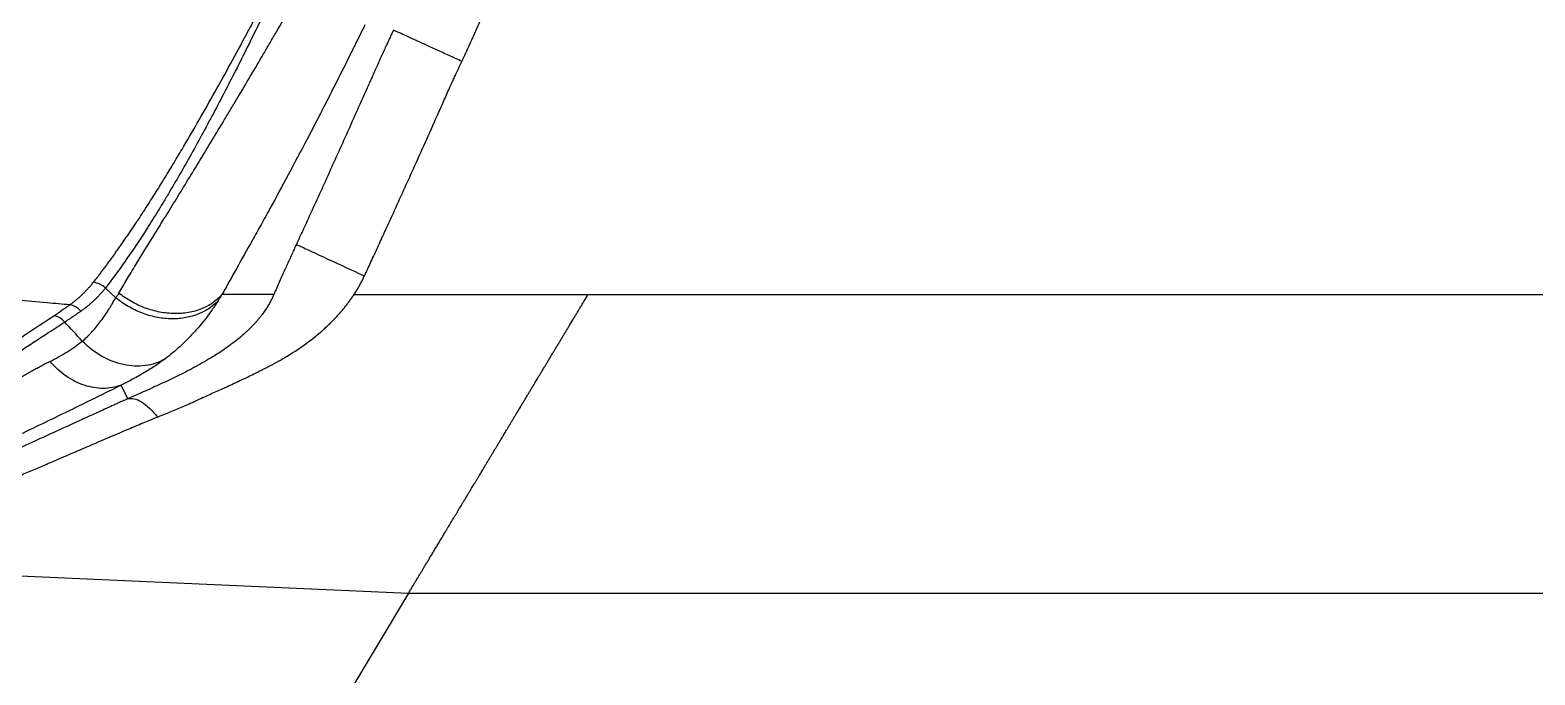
# Model space of a CAD drawing. Header units: inches. Extents: x 2 to 86, y -22 to 129.
# Drawn here: x 30.45 to 50.41, y 10.16 to 18.71 of the extents above; entities that cross this region are included whole.
import ezdxf

# ---------------------------------------------------------------- set-up
doc = ezdxf.new("R2010")
doc.units = ezdxf.units.IN
doc.header["$MEASUREMENT"] = 0
doc.layers.add('BDIM_CYAN', color=4, linetype='Continuous')

# ---------------------------------------------------------------- blocks, each defined once
blk = doc.blocks.new('2026 RHYTHM')
at = {"layer": 'BDIM_CYAN', "color": 3}
for p, q in [((29.078, 14.307), (29.217, 14.178)), ((31.311, 14.22), (30.624, 14.22)), ((32.375, 14.22), (35.478, 14.22)), ((35.478, 14.22), (52.715, 14.22)), ((29.376, 12.838), (29.286, 13.019)), ((25.039, 10.618), (33.098, 10.259)), ((33.098, 10.259), (54.934, 10.259))]:
    blk.add_line(p, q, dxfattribs=at)
at = {"layer": 'BDIM_CYAN', "color": 3, "flags": 128}
blk.add_lwpolyline([(33.098, 10.259), (32.695, 9.588), (32.291, 8.916)], dxfattribs=at)
at = {"layer": 'BDIM_CYAN', "color": 3}
blk.add_arc((28.341, 13.681), 0.264, 41.627, 78.3338, dxfattribs=at)
for points, knots in [([(33.806, 17.313), (33.823, 17.351), (33.858, 17.427), (33.91, 17.543), (33.963, 17.66), (34.017, 17.78), (34.071, 17.901), (34.125, 18.024), (34.217, 18.233), (34.357, 18.554), (34.518, 18.928), (34.665, 19.27), (34.785, 19.55), (34.895, 19.807), (34.995, 20.039), (35.086, 20.248), (35.178, 20.459), (35.24, 20.6), (35.271, 20.67)], [0, 0, 0, 0, 0.034017, 0.068598, 0.103744, 0.139455, 0.175731, 0.212572, 0.249978, 0.362155, 0.499981, 0.583317, 0.666654, 0.74999, 0.811766, 0.874026, 0.936771, 1, 1, 1, 1]), ([(28.919, 14.383), (28.924, 14.389), (28.935, 14.403), (28.951, 14.423), (28.967, 14.444), (28.983, 14.465), (28.999, 14.486), (29.016, 14.507), (29.032, 14.529), (29.049, 14.551), (29.065, 14.573), (29.082, 14.595), (29.099, 14.618), (29.116, 14.641), (29.133, 14.664), (29.15, 14.687), (29.167, 14.71), (29.184, 14.734), (29.201, 14.758), (29.218, 14.782), (29.236, 14.807), (29.253, 14.831), (29.271, 14.856), (29.288, 14.882), (29.306, 14.907), (29.324, 14.933), (29.342, 14.959), (29.36, 14.985), (29.378, 15.011), (29.396, 15.038), (29.414, 15.065), (29.432, 15.092), (29.451, 15.119), (29.469, 15.146), (29.488, 15.174), (29.506, 15.202), (29.525, 15.231), (29.544, 15.259), (29.562, 15.288), (29.581, 15.317), (29.6, 15.346), (29.651, 15.426), (29.736, 15.558), (29.854, 15.748), (29.973, 15.944), (30.121, 16.191), (30.297, 16.494), (30.504, 16.858), (30.712, 17.234), (30.873, 17.531), (30.985, 17.742), (31.051, 17.865), (31.116, 17.989), (31.182, 18.113), (31.249, 18.242), (31.317, 18.375), (31.368, 18.472), (31.398, 18.531), (31.405, 18.544), (31.408, 18.551)], [0, 0, 0, 0, 0.007885, 0.01576, 0.023623, 0.031477, 0.039321, 0.047155, 0.054981, 0.062799, 0.070609, 0.078412, 0.086209, 0.093999, 0.101784, 0.109563, 0.117339, 0.12511, 0.132878, 0.140642, 0.148405, 0.156165, 0.163923, 0.17168, 0.179436, 0.187192, 0.194948, 0.202704, 0.210462, 0.218221, 0.225981, 0.233744, 0.24151, 0.249279, 0.257051, 0.264829, 0.272613, 0.280404, 0.288204, 0.296014, 0.303835, 0.311668, 0.358857, 0.406022, 0.452945, 0.499656, 0.577389, 0.655614, 0.73425, 0.812365, 0.837289, 0.862215, 0.887154, 0.912124, 0.937141, 0.964575, 0.992112, 0.996077, 1, 1, 1, 1]), ([(31.456, 18.527), (31.431, 18.473), (31.406, 18.42), (31.355, 18.314), (31.33, 18.261), (31.254, 18.102), (31.203, 17.997), (31.101, 17.787), (31.05, 17.683), (30.947, 17.475), (30.896, 17.372), (30.792, 17.166), (30.739, 17.064), (30.634, 16.86), (30.582, 16.76), (30.425, 16.464), (30.322, 16.273), (30.117, 15.906), (30.015, 15.729), (29.889, 15.516), (29.863, 15.474), (29.813, 15.391), (29.788, 15.35), (29.714, 15.23), (29.666, 15.153), (29.522, 14.929), (29.429, 14.79), (29.249, 14.533), (29.162, 14.414), (29.078, 14.307)], [0, 0, 0, 0, 0.03125, 0.03125, 0.0625, 0.0625, 0.125, 0.125, 0.1875, 0.1875, 0.25, 0.25, 0.3125, 0.3125, 0.375, 0.375, 0.5, 0.5, 0.625, 0.625, 0.65625, 0.65625, 0.6875, 0.6875, 0.75, 0.75, 0.875, 0.875, 1, 1, 1, 1]), ([(29.255, 14.241), (29.273, 14.27), (29.29, 14.299), (29.326, 14.359), (29.344, 14.389), (29.4, 14.482), (29.439, 14.545), (29.559, 14.742), (29.644, 14.88), (29.779, 15.1), (29.825, 15.175), (29.897, 15.291), (29.921, 15.331), (29.97, 15.411), (29.995, 15.451), (30.12, 15.655), (30.224, 15.825), (30.437, 16.175), (30.546, 16.356), (30.687, 16.59), (30.715, 16.637), (30.772, 16.733), (30.801, 16.781), (30.888, 16.926), (30.946, 17.023), (31.061, 17.218), (31.118, 17.315), (31.204, 17.462), (31.233, 17.511), (31.29, 17.61), (31.319, 17.659), (31.405, 17.807), (31.462, 17.906), (31.576, 18.103), (31.633, 18.202), (31.689, 18.301)], [0, 0, 0, 0, 0.03125, 0.03125, 0.0625, 0.0625, 0.125, 0.125, 0.25, 0.25, 0.3125, 0.3125, 0.34375, 0.34375, 0.375, 0.375, 0.5, 0.5, 0.625, 0.625, 0.65625, 0.65625, 0.6875, 0.6875, 0.75, 0.75, 0.8125, 0.8125, 0.84375, 0.84375, 0.875, 0.875, 0.9375, 0.9375, 1, 1, 1, 1]), ([(32.519, 17.797), (32.477, 17.711), (32.435, 17.625), (32.382, 17.52), (32.372, 17.499), (32.351, 17.457), (32.341, 17.436), (32.309, 17.372), (32.288, 17.33), (32.246, 17.245), (32.225, 17.203), (32.182, 17.119), (32.161, 17.077), (32.097, 16.951), (32.055, 16.866), (31.969, 16.698), (31.926, 16.614), (31.861, 16.489), (31.84, 16.448), (31.797, 16.365), (31.775, 16.324), (31.669, 16.121), (31.585, 15.963), (31.42, 15.655), (31.339, 15.506), (31.239, 15.324), (31.219, 15.288), (31.18, 15.217), (31.161, 15.182), (31.103, 15.077), (31.065, 15.009), (30.954, 14.811), (30.884, 14.684), (30.782, 14.504), (30.749, 14.445), (30.701, 14.359), (30.686, 14.33), (30.654, 14.275), (30.639, 14.247), (30.624, 14.22)], [0, 0, 0, 0, 0.0625, 0.0625, 0.078125, 0.078125, 0.09375, 0.09375, 0.125, 0.125, 0.15625, 0.15625, 0.1875, 0.1875, 0.25, 0.25, 0.3125, 0.3125, 0.34375, 0.34375, 0.375, 0.375, 0.5, 0.5, 0.625, 0.625, 0.65625, 0.65625, 0.6875, 0.6875, 0.75, 0.75, 0.875, 0.875, 0.9375, 0.9375, 0.96875, 0.96875, 1, 1, 1, 1]), ([(32.898, 17.729), (32.891, 17.713), (32.874, 17.675), (32.843, 17.611), (32.809, 17.538), (32.773, 17.462), (32.739, 17.388), (32.706, 17.312), (32.669, 17.229), (32.634, 17.15), (32.6, 17.074), (32.528, 16.911), (32.412, 16.653), (32.264, 16.321), (32.124, 16.012), (31.996, 15.727), (31.867, 15.445), (31.739, 15.164), (31.653, 14.978), (31.611, 14.886)], [0, 0, 0, 0, 0.016875, 0.039638, 0.06829, 0.094441, 0.120591, 0.146743, 0.173656, 0.207811, 0.230732, 0.253641, 0.378288, 0.502788, 0.603559, 0.703725, 0.803227, 0.902006, 1, 1, 1, 1]), ([(33.806, 17.313), (33.749, 17.34), (33.691, 17.366), (33.579, 17.418), (33.523, 17.443), (33.417, 17.492), (33.365, 17.515), (33.269, 17.559), (33.223, 17.58), (33.14, 17.618), (33.102, 17.636), (33.035, 17.666), (33.006, 17.68), (32.957, 17.702), (32.938, 17.711), (32.91, 17.723), (32.901, 17.727), (32.898, 17.729)], [0, 0, 0, 0, 0.125, 0.125, 0.25, 0.25, 0.375, 0.375, 0.5, 0.5, 0.625, 0.625, 0.75, 0.75, 0.875, 0.875, 1, 1, 1, 1]), ([(32.513, 14.467), (32.542, 14.529), (32.601, 14.656), (32.69, 14.85), (32.781, 15.048), (32.874, 15.251), (32.969, 15.459), (33.065, 15.672), (33.182, 15.931), (33.322, 16.242), (33.441, 16.509), (33.522, 16.691), (33.562, 16.78), (33.602, 16.87), (33.632, 16.939), (33.656, 16.992), (33.674, 17.032), (33.697, 17.081), (33.73, 17.151), (33.767, 17.23), (33.795, 17.289), (33.806, 17.313)], [0, 0, 0, 0, 0.066374, 0.134432, 0.204175, 0.275602, 0.348714, 0.423511, 0.499993, 0.621583, 0.749992, 0.781242, 0.812493, 0.843743, 0.874993, 0.885449, 0.899351, 0.9167, 0.937496, 0.974072, 1, 1, 1, 1]), ([(28.604, 14.084), (28.505, 14.093), (28.137, 14.124), (27.636, 14.168), (27.168, 14.208), (26.918, 14.229), (26.784, 14.241), (26.684, 14.25), (26.6, 14.257), (26.5, 14.268), (26.4, 14.28), (26.266, 14.298), (26.099, 14.324), (25.7, 14.397), (25.107, 14.548), (24.333, 14.827), (23.583, 15.173), (22.858, 15.575), (22.276, 15.951), (21.858, 16.246), (21.67, 16.386), (21.593, 16.444)], [0.6922712, 0.6922712, 0.6922712, 0.6922712, 0.7039266, 0.7351766, 0.7508016, 0.7586141, 0.7644734, 0.7664266, 0.7703328, 0.7742391, 0.7781453, 0.7820516, 0.7898641, 0.7976766, 0.8289266, 0.8601766, 0.8914266, 0.9226766, 0.9539266, 0.9695516, 0.9804054, 0.9804054, 0.9804054, 0.9804054]), ([(31.611, 14.886), (31.606, 14.875), (31.595, 14.853), (31.58, 14.82), (31.565, 14.786), (31.55, 14.753), (31.534, 14.72), (31.519, 14.686), (31.504, 14.653), (31.489, 14.619), (31.474, 14.585), (31.452, 14.537), (31.423, 14.474), (31.387, 14.393), (31.35, 14.308), (31.324, 14.25), (31.311, 14.22)], [0, 0, 0, 0, 0.049471, 0.099047, 0.148733, 0.198534, 0.248454, 0.298498, 0.348672, 0.398979, 0.449423, 0.50001, 0.614752, 0.736317, 0.86473, 1, 1, 1, 1]), ([(28.604, 14.084), (28.611, 14.089), (28.623, 14.097), (28.641, 14.111), (28.659, 14.125), (28.677, 14.139), (28.695, 14.154), (28.712, 14.168), (28.729, 14.183), (28.746, 14.198), (28.763, 14.214), (28.779, 14.229), (28.795, 14.245), (28.812, 14.262), (28.828, 14.278), (28.843, 14.295), (28.859, 14.312), (28.874, 14.329), (28.889, 14.347), (28.904, 14.365), (28.914, 14.377), (28.919, 14.383)], [0, 0, 0, 0, 0.0526388, 0.105274, 0.157907, 0.2105389, 0.2631705, 0.315802, 0.3684335, 0.4210647, 0.4736951, 0.5263239, 0.5789509, 0.6315766, 0.6842015, 0.7368266, 0.7894529, 0.8420817, 0.8947146, 0.9473534, 1, 1, 1, 1]), ([(29.078, 14.307), (29.055, 14.327), (29.03, 14.344), (28.976, 14.37), (28.947, 14.379), (28.919, 14.383)], [0, 0, 0, 0, 0.5, 0.5, 1, 1, 1, 1]), ([(32.375, 14.22), (32.38, 14.228), (32.391, 14.244), (32.406, 14.268), (32.421, 14.293), (32.435, 14.317), (32.449, 14.342), (32.463, 14.367), (32.476, 14.391), (32.489, 14.416), (32.501, 14.441), (32.509, 14.458), (32.513, 14.467)], [0, 0, 0, 0, 0.101798, 0.203141, 0.304048, 0.404541, 0.504641, 0.604369, 0.703747, 0.802796, 0.90154, 1, 1, 1, 1]), ([(28.753, 14.001), (28.757, 14.004), (28.767, 14.011), (28.784, 14.024), (28.805, 14.039), (28.83, 14.059), (28.859, 14.082), (28.891, 14.11), (28.925, 14.14), (28.958, 14.172), (28.989, 14.204), (29.019, 14.237), (29.049, 14.271), (29.068, 14.295), (29.078, 14.307)], [0, 0, 0, 0, 0.034769, 0.081818, 0.141145, 0.212752, 0.29664, 0.392804, 0.501239, 0.600977, 0.700724, 0.800479, 0.900237, 1, 1, 1, 1]), ([(28.771, 13.603), (28.815, 13.639), (28.856, 13.678), (28.914, 13.74), (28.933, 13.762), (28.97, 13.807), (28.988, 13.83), (29.024, 13.878), (29.042, 13.903), (29.078, 13.955), (29.096, 13.982), (29.122, 14.023), (29.131, 14.037), (29.149, 14.065), (29.157, 14.079), (29.183, 14.121), (29.2, 14.15), (29.217, 14.178)], [0, 0, 0, 0, 0.25, 0.25, 0.375, 0.375, 0.5, 0.5, 0.625, 0.625, 0.75, 0.75, 0.8125, 0.8125, 0.875, 0.875, 1, 1, 1, 1]), ([(30.574, 14.139), (30.537, 14.099), (30.495, 14.064), (30.401, 14.002), (30.35, 13.976), (30.242, 13.935), (30.184, 13.92), (30.064, 13.901), (30.002, 13.897), (29.876, 13.9), (29.812, 13.908), (29.685, 13.934), (29.621, 13.953), (29.498, 14), (29.437, 14.03), (29.322, 14.097), (29.268, 14.135), (29.217, 14.178)], [0, 0, 0, 0, 0.125, 0.125, 0.25, 0.25, 0.375, 0.375, 0.5, 0.5, 0.625, 0.625, 0.75, 0.75, 0.875, 0.875, 1, 1, 1, 1]), ([(30.624, 14.22), (30.589, 14.179), (30.547, 14.143), (30.455, 14.079), (30.405, 14.052), (30.297, 14.009), (30.239, 13.993), (30.118, 13.972), (30.056, 13.967), (29.928, 13.969), (29.863, 13.976), (29.733, 14.001), (29.669, 14.019), (29.543, 14.065), (29.481, 14.094), (29.364, 14.161), (29.307, 14.199), (29.255, 14.241)], [0, 0, 0, 0, 0.125, 0.125, 0.25, 0.25, 0.375, 0.375, 0.5, 0.5, 0.625, 0.625, 0.75, 0.75, 0.875, 0.875, 1, 1, 1, 1]), ([(31.311, 14.22), (31.308, 14.214), (31.303, 14.201), (31.293, 14.181), (31.283, 14.16), (31.272, 14.138), (31.259, 14.115), (31.245, 14.09), (31.23, 14.065), (31.214, 14.039), (31.197, 14.013), (31.178, 13.985), (31.157, 13.957), (31.135, 13.928), (31.112, 13.899), (31.087, 13.869), (31.06, 13.839), (31.032, 13.809), (31.002, 13.778), (30.97, 13.747), (30.919, 13.699), (30.849, 13.639), (30.761, 13.57), (30.676, 13.508), (30.596, 13.454), (30.52, 13.405), (30.434, 13.353), (30.336, 13.297), (30.224, 13.236), (30.114, 13.179), (30.004, 13.125), (29.896, 13.073), (29.789, 13.023), (29.684, 12.975), (29.58, 12.928), (29.477, 12.883), (29.409, 12.853), (29.376, 12.838)], [0, 0, 0, 0, 0.007989, 0.016544, 0.025668, 0.035361, 0.045625, 0.05646, 0.067867, 0.079847, 0.092403, 0.105536, 0.119247, 0.133538, 0.14841, 0.163868, 0.179912, 0.196545, 0.213769, 0.231587, 0.250003, 0.29843, 0.344205, 0.387285, 0.42763, 0.465211, 0.499995, 0.554163, 0.607457, 0.659848, 0.711313, 0.761837, 0.811405, 0.86001, 0.907646, 0.95431, 1, 1, 1, 1]), ([(30.574, 14.139), (30.578, 14.146), (30.587, 14.159), (30.599, 14.179), (30.612, 14.199), (30.62, 14.213), (30.624, 14.22)], [0, 0, 0, 0, 0.250022, 0.500026, 0.750016, 1, 1, 1, 1]), ([(31.117, 13.202), (31.132, 13.209), (31.16, 13.223), (31.201, 13.244), (31.24, 13.265), (31.278, 13.285), (31.314, 13.304), (31.349, 13.323), (31.382, 13.341), (31.413, 13.359), (31.442, 13.376), (31.515, 13.419), (31.638, 13.497), (31.777, 13.596), (31.888, 13.685), (31.957, 13.744), (32.016, 13.798), (32.066, 13.846), (32.111, 13.892), (32.152, 13.935), (32.188, 13.975), (32.222, 14.015), (32.255, 14.055), (32.287, 14.096), (32.318, 14.137), (32.347, 14.178), (32.366, 14.206), (32.375, 14.22)], [0, 0, 0, 0, 0.030111, 0.059076, 0.086899, 0.113585, 0.139136, 0.163558, 0.186853, 0.209026, 0.230079, 0.250014, 0.365585, 0.49998, 0.562515, 0.624982, 0.665157, 0.706839, 0.749983, 0.782373, 0.814475, 0.846273, 0.877752, 0.908887, 0.939656, 0.970036, 1, 1, 1, 1]), ([(33.098, 10.259), (33.101, 10.264), (33.105, 10.27), (33.109, 10.278), (33.113, 10.283), (33.117, 10.29), (33.12, 10.296), (33.123, 10.3), (33.125, 10.304), (33.129, 10.31), (33.134, 10.318), (33.138, 10.325), (33.145, 10.336), (33.152, 10.348), (33.159, 10.36), (33.164, 10.368), (33.169, 10.377), (33.174, 10.386), (33.18, 10.395), (33.187, 10.407), (33.194, 10.419), (33.2, 10.429), (33.208, 10.441), (33.216, 10.455), (33.224, 10.468), (33.232, 10.482), (33.242, 10.499), (33.255, 10.519), (33.266, 10.538), (33.277, 10.556), (33.288, 10.575), (33.3, 10.595), (33.316, 10.622), (33.333, 10.65), (33.35, 10.678), (33.364, 10.7), (33.377, 10.723), (33.391, 10.746), (33.405, 10.769), (33.419, 10.793), (33.434, 10.817), (33.454, 10.85), (33.474, 10.884), (33.495, 10.919), (33.511, 10.945), (33.527, 10.972), (33.543, 10.999), (33.56, 11.027), (33.579, 11.06), (33.596, 11.088), (33.611, 11.112), (33.625, 11.136), (33.643, 11.166), (33.664, 11.2), (33.682, 11.23), (33.7, 11.261), (33.719, 11.292), (33.738, 11.323), (33.763, 11.365), (33.785, 11.402), (33.805, 11.435), (33.818, 11.456), (33.832, 11.481), (33.846, 11.503), (33.854, 11.516), (33.862, 11.53), (33.875, 11.553), (33.891, 11.578), (33.904, 11.6), (33.918, 11.623), (33.933, 11.648), (33.946, 11.671), (33.953, 11.682), (33.955, 11.686), (33.958, 11.689), (33.965, 11.701), (33.978, 11.723), (33.994, 11.749), (34.008, 11.773), (34.022, 11.796), (34.038, 11.823), (34.052, 11.847), (34.061, 11.861), (34.07, 11.876), (34.084, 11.9), (34.101, 11.927), (34.115, 11.951), (34.137, 11.988), (34.163, 12.031), (34.192, 12.08), (34.215, 12.117), (34.237, 12.154), (34.26, 12.192), (34.282, 12.229), (34.309, 12.274), (34.332, 12.312), (34.351, 12.344), (34.37, 12.376), (34.393, 12.414), (34.42, 12.459), (34.444, 12.498), (34.467, 12.537), (34.491, 12.577), (34.514, 12.616), (34.546, 12.668), (34.578, 12.721), (34.61, 12.775), (34.634, 12.814), (34.658, 12.855), (34.682, 12.895), (34.706, 12.935), (34.73, 12.976), (34.755, 13.016), (34.787, 13.07), (34.82, 13.125), (34.853, 13.179), (34.877, 13.22), (34.902, 13.261), (34.927, 13.302), (34.952, 13.344), (34.981, 13.392), (35.005, 13.433), (35.026, 13.468), (35.047, 13.502), (35.072, 13.544), (35.101, 13.592), (35.126, 13.634), (35.151, 13.676), (35.176, 13.717), (35.201, 13.759), (35.235, 13.815), (35.268, 13.871), (35.302, 13.926), (35.327, 13.968), (35.352, 14.01), (35.377, 14.052), (35.403, 14.094), (35.436, 14.15), (35.461, 14.192), (35.478, 14.22)], [0, 0, 0, 0, 0.015625, 0.019531, 0.023438, 0.03125, 0.037109, 0.039062, 0.041016, 0.046875, 0.054688, 0.058594, 0.0625, 0.078125, 0.082031, 0.085938, 0.09375, 0.097656, 0.101562, 0.109375, 0.117188, 0.121094, 0.125, 0.136719, 0.140625, 0.144531, 0.15625, 0.164062, 0.171875, 0.179688, 0.1875, 0.195312, 0.203125, 0.21875, 0.226562, 0.234375, 0.242188, 0.25, 0.257812, 0.265625, 0.273438, 0.28125, 0.296875, 0.304688, 0.3125, 0.320312, 0.328125, 0.335938, 0.34375, 0.355469, 0.359375, 0.363281, 0.375, 0.382812, 0.390625, 0.398438, 0.40625, 0.414062, 0.421875, 0.4375, 0.441406, 0.445312, 0.453125, 0.458984, 0.460938, 0.462891, 0.46875, 0.476562, 0.480469, 0.484375, 0.492188, 0.498047, 0.499512, 0.5, 0.500488, 0.501953, 0.507812, 0.515625, 0.519531, 0.523438, 0.53125, 0.537109, 0.539062, 0.541016, 0.546875, 0.554688, 0.558594, 0.5625, 0.578125, 0.585938, 0.59375, 0.601562, 0.609375, 0.617188, 0.625, 0.636719, 0.640625, 0.644531, 0.65625, 0.664062, 0.671875, 0.679688, 0.6875, 0.695312, 0.703125, 0.71875, 0.726562, 0.734375, 0.742188, 0.75, 0.757812, 0.765625, 0.773438, 0.78125, 0.796875, 0.804688, 0.8125, 0.820312, 0.828125, 0.835938, 0.84375, 0.855469, 0.859375, 0.863281, 0.875, 0.882812, 0.890625, 0.898438, 0.90625, 0.914062, 0.921875, 0.9375, 0.945312, 0.953125, 0.960938, 0.96875, 0.976562, 0.984375, 1, 1, 1, 1]), ([(28.395, 13.939), (28.431, 13.963), (28.466, 13.987), (28.536, 14.036), (28.57, 14.06), (28.604, 14.084)], [0, 0, 0, 0, 0.5, 0.5, 1, 1, 1, 1]), ([(28.538, 13.856), (28.55, 13.864), (28.572, 13.879), (28.604, 13.9), (28.633, 13.919), (28.659, 13.937), (28.683, 13.953), (28.704, 13.967), (28.722, 13.98), (28.738, 13.991), (28.748, 13.998), (28.753, 14.001)], [0, 0, 0, 0, 0.1577691, 0.3038602, 0.4382808, 0.5610376, 0.672136, 0.7715799, 0.8593711, 0.9355107, 1, 1, 1, 1]), ([(28.753, 14.001), (28.732, 14.023), (28.708, 14.042), (28.658, 14.07), (28.631, 14.08), (28.604, 14.084)], [0, 0, 0, 0, 0.5, 0.5, 1, 1, 1, 1]), ([(30.574, 14.139), (30.548, 14.098), (30.521, 14.059), (30.467, 13.981), (30.44, 13.944), (30.357, 13.836), (30.301, 13.77), (30.215, 13.676), (30.185, 13.646), (30.126, 13.586), (30.096, 13.557), (30.033, 13.501), (30.001, 13.473), (29.935, 13.418), (29.901, 13.391), (29.866, 13.365)], [0, 0, 0, 0, 0.125, 0.125, 0.25, 0.25, 0.5, 0.5, 0.625, 0.625, 0.75, 0.75, 0.875, 0.875, 1, 1, 1, 1]), ([(23.488, 10.778), (23.59, 10.843), (23.692, 10.908), (23.896, 11.037), (23.998, 11.102), (24.303, 11.297), (24.507, 11.427), (25.12, 11.818), (25.528, 12.08), (26.347, 12.606), (26.756, 12.87), (27.371, 13.269), (27.575, 13.403), (27.883, 13.603), (27.985, 13.67), (28.19, 13.805), (28.292, 13.872), (28.395, 13.939)], [0, 0, 0, 0, 0.0625, 0.0625, 0.125, 0.125, 0.25, 0.25, 0.5, 0.5, 0.75, 0.75, 0.875, 0.875, 0.9375, 0.9375, 1, 1, 1, 1]), ([(23.602, 10.723), (23.653, 10.754), (23.773, 10.827), (23.979, 10.955), (24.261, 11.129), (24.554, 11.312), (24.958, 11.564), (25.449, 11.872), (26.064, 12.261), (26.688, 12.659), (27.203, 12.989), (27.615, 13.256), (27.956, 13.476), (28.263, 13.677), (28.469, 13.811), (28.538, 13.856)], [0, 0, 0, 0, 0.030675, 0.072345, 0.125009, 0.201957, 0.250006, 0.370313, 0.500004, 0.623983, 0.750001, 0.813011, 0.874994, 0.957452, 1, 1, 1, 1]), ([(28.344, 13.333), (28.42, 13.372), (28.495, 13.413), (28.602, 13.48), (28.637, 13.503), (28.705, 13.552), (28.739, 13.577), (28.771, 13.603)], [0, 0, 0, 0, 0.5, 0.5, 0.75, 0.75, 1, 1, 1, 1]), ([(29.866, 13.365), (29.788, 13.32), (29.7, 13.29), (29.513, 13.265), (29.415, 13.27), (29.218, 13.312), (29.12, 13.35), (28.935, 13.456), (28.848, 13.524), (28.771, 13.603)], [0, 0, 0, 0, 0.25, 0.25, 0.5, 0.5, 0.75, 0.75, 1, 1, 1, 1]), ([(28.344, 13.333), (28.323, 13.322), (28.281, 13.3), (28.219, 13.267), (28.157, 13.233), (28.095, 13.2), (28.032, 13.165), (27.97, 13.131), (27.908, 13.096), (27.846, 13.061), (27.784, 13.025), (27.722, 12.989), (27.66, 12.953), (27.599, 12.916), (27.537, 12.879), (27.475, 12.842), (27.413, 12.804), (27.351, 12.766), (27.289, 12.728), (27.228, 12.69), (27.093, 12.605), (26.883, 12.471), (26.605, 12.29), (26.326, 12.104), (26.055, 11.924), (25.776, 11.738), (25.499, 11.555), (25.254, 11.396), (25.067, 11.277), (24.871, 11.154), (24.641, 11.013), (24.406, 10.875), (24.233, 10.777), (24.107, 10.708), (23.989, 10.644), (23.878, 10.585), (23.807, 10.548), (23.772, 10.531)], [0, 0, 0, 0, 0.01279, 0.02562, 0.038489, 0.051399, 0.064349, 0.07734, 0.090372, 0.103445, 0.116559, 0.129714, 0.142911, 0.15615, 0.16943, 0.182753, 0.196118, 0.209525, 0.222974, 0.236466, 0.25, 0.311566, 0.374999, 0.435768, 0.5, 0.558108, 0.625, 0.6875, 0.723231, 0.75, 0.818686, 0.875, 0.903624, 0.930436, 0.955437, 0.978624, 1, 1, 1, 1]), ([(29.286, 13.019), (29.212, 12.99), (29.132, 12.976), (28.966, 12.975), (28.882, 12.989), (28.715, 13.045), (28.633, 13.086), (28.479, 13.193), (28.408, 13.258), (28.344, 13.333)], [0, 0, 0, 0, 0.25, 0.25, 0.5, 0.5, 0.75, 0.75, 1, 1, 1, 1]), ([(29.866, 13.365), (29.819, 13.33), (29.772, 13.297), (29.675, 13.233), (29.626, 13.202), (29.527, 13.145), (29.478, 13.117), (29.381, 13.066), (29.333, 13.042), (29.286, 13.019)], [0, 0, 0, 0, 0.25, 0.25, 0.5, 0.5, 0.75, 0.75, 1, 1, 1, 1]), ([(29.769, 12.596), (29.781, 12.601), (29.809, 12.612), (29.866, 12.635), (29.939, 12.664), (30.024, 12.698), (30.108, 12.734), (30.172, 12.763), (30.227, 12.789), (30.286, 12.815), (30.36, 12.85), (30.444, 12.888), (30.525, 12.925), (30.607, 12.962), (30.691, 13), (30.762, 13.032), (30.825, 13.061), (30.88, 13.087), (30.948, 13.119), (31.028, 13.158), (31.086, 13.186), (31.117, 13.202)], [0, 0, 0, 0, 0.0268477, 0.0624999, 0.1250004, 0.1875008, 0.2499995, 0.3124996, 0.3320638, 0.3749999, 0.4446535, 0.5000006, 0.5635534, 0.625, 0.6832167, 0.7500006, 0.7810455, 0.8216104, 0.8716571, 0.9311385, 1, 1, 1, 1]), ([(23.963, 10.48), (23.993, 10.494), (24.053, 10.523), (24.143, 10.565), (24.233, 10.608), (24.324, 10.651), (24.415, 10.694), (24.506, 10.736), (24.694, 10.825), (24.981, 10.96), (25.37, 11.143), (25.762, 11.327), (26.157, 11.513), (26.644, 11.743), (27.225, 12.019), (27.904, 12.345), (28.438, 12.603), (28.822, 12.791), (29.054, 12.905), (29.209, 12.981), (29.286, 13.019)], [0, 0, 0, 0, 0.017858, 0.035715, 0.053571, 0.071427, 0.089285, 0.107142, 0.124999, 0.200011, 0.274998, 0.35, 0.425002, 0.500001, 0.625, 0.75, 0.875, 0.91667, 0.958336, 1, 1, 1, 1]), ([(29.376, 12.838), (29.357, 12.83), (29.321, 12.813), (29.267, 12.79), (29.215, 12.766), (29.165, 12.743), (29.116, 12.721), (29.052, 12.692), (28.971, 12.655), (28.871, 12.61), (28.702, 12.532), (28.47, 12.426), (28.069, 12.242), (27.59, 12.023), (27.066, 11.784), (26.62, 11.582), (26.245, 11.412), (25.913, 11.263), (25.619, 11.132), (25.395, 11.033), (25.237, 10.963), (25.134, 10.918), (25.037, 10.876), (24.946, 10.837), (24.862, 10.801), (24.808, 10.779), (24.782, 10.768)], [0, 0, 0, 0, 0.011399, 0.022518, 0.033358, 0.043917, 0.054195, 0.06419, 0.084287, 0.105535, 0.127942, 0.192446, 0.255138, 0.388925, 0.506812, 0.601964, 0.684966, 0.755637, 0.821899, 0.878794, 0.902602, 0.924972, 0.945904, 0.965394, 0.98343, 1, 1, 1, 1]), ([(29.376, 12.838), (29.4, 12.845), (29.428, 12.845), (29.489, 12.832), (29.523, 12.818), (29.592, 12.775), (29.628, 12.747), (29.7, 12.678), (29.735, 12.639), (29.769, 12.596)], [0, 0, 0, 0, 0.25, 0.25, 0.5, 0.5, 0.75, 0.75, 1, 1, 1, 1]), ([(25.039, 10.618), (25.054, 10.623), (25.087, 10.637), (25.141, 10.658), (25.205, 10.684), (25.277, 10.713), (25.359, 10.746), (25.45, 10.782), (25.549, 10.823), (25.73, 10.896), (25.967, 10.993), (26.273, 11.119), (26.57, 11.242), (26.872, 11.367), (27.155, 11.486), (27.403, 11.59), (27.62, 11.682), (27.809, 11.762), (27.99, 11.839), (28.164, 11.913), (28.331, 11.985), (28.49, 12.053), (28.642, 12.118), (28.787, 12.18), (28.925, 12.24), (29.055, 12.296), (29.178, 12.348), (29.294, 12.398), (29.403, 12.444), (29.504, 12.487), (29.599, 12.527), (29.686, 12.563), (29.742, 12.585), (29.769, 12.596)], [0, 0, 0, 0, 0.009149, 0.020227, 0.033233, 0.048162, 0.06501, 0.083774, 0.104448, 0.12703, 0.197277, 0.253312, 0.321913, 0.386593, 0.44737, 0.50426, 0.546532, 0.587141, 0.626091, 0.663385, 0.699029, 0.733026, 0.765383, 0.796103, 0.825193, 0.852659, 0.878507, 0.902744, 0.925376, 0.94641, 0.965854, 0.983715, 1, 1, 1, 1])]:
    blk.add_open_spline(points, degree=3, knots=knots, dxfattribs=at)
for points in [[(31.611, 14.886), (31.622, 14.881), (31.686, 14.851), (31.891, 14.756), (32.18, 14.621), (32.402, 14.518), (32.513, 14.467)], [(29.255, 14.241), (29.243, 14.219), (29.23, 14.198), (29.217, 14.178)], [(28.771, 13.603), (28.694, 13.687), (28.616, 13.772), (28.538, 13.856)]]:
    blk.add_open_spline(points, degree=3, dxfattribs=at)

msp = doc.modelspace()

# ---------------------------------------------------------------- block references
msp.add_blockref('2026 RHYTHM', (2.373, 0.985))

doc.saveas('drawing.dxf')
